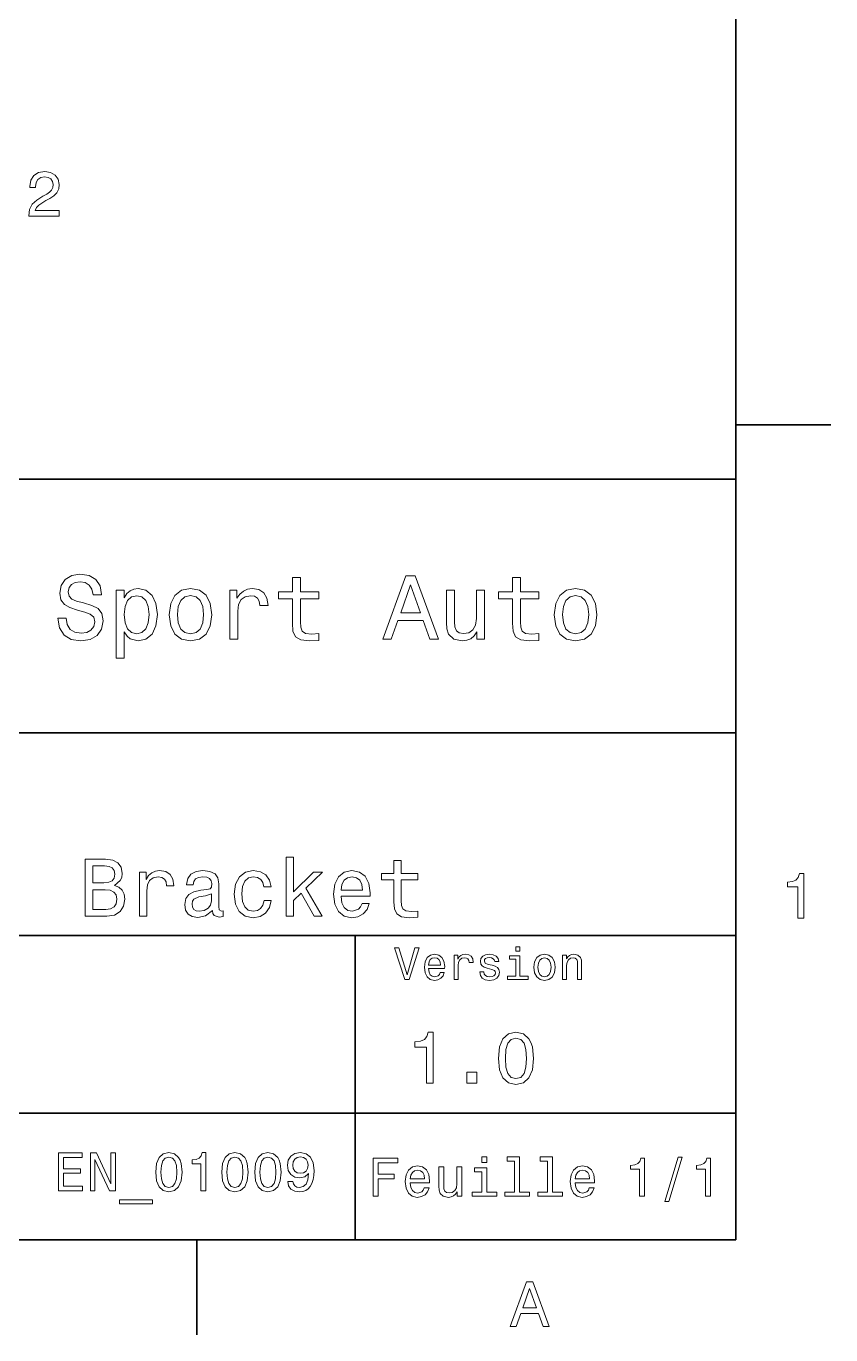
# Model space of a CAD drawing. Extents: x 0 to 420, y 0 to 297.
# Drawn here: x 354.1 to 417.5, y 2.5 to 105.7 of the extents above; entities that cross this region are included whole.
import ezdxf

# ---------------------------------------------------------------- set-up
doc = ezdxf.new("R2010")
doc.units = 0

msp = doc.modelspace()

# ---------------------------------------------------------------- linework, layer by layer
at = {"color": 7, "lineweight": 35}
for p, q in [((410, 10), (410, 287)), ((220, 70), (410, 70)), ((410, 70), (410, 10)), ((285, 50), (410, 50)), ((285, 34), (410, 34)), ((380, 10), (380, 34)), ((285, 20), (410, 20)), ((10, 10), (410, 10)), ((220, 10), (410, 10))]:
    msp.add_line(p, q, dxfattribs=at)
at = {"color": 7, "lineweight": 35, "ltscale": 0.1875}
for p, q in [((410, 74.300003), (417.5, 74.300003)), ((367.5, 10), (367.5, 2.5))]:
    msp.add_line(p, q, dxfattribs=at)
at = {"color": 7, "lineweight": 13}
for points in [[(354.263031, 90.766357), (356.66864, 90.766357), (356.66864, 91.200073), (354.767334, 91.200073), (354.87326, 91.437103), (355.05481, 91.633789), (355.614624, 91.991859), (355.91217, 92.143158), (356.244995, 92.360016), (356.482056, 92.612183), (356.618225, 92.909729), (356.66864, 93.247627), (356.582916, 93.671257), (356.345886, 94.004112), (355.982758, 94.215927), (355.513733, 94.291573), (355.029602, 94.205841), (354.661438, 93.968803), (354.424408, 93.590569), (354.343719, 93.091286), (354.343719, 93.020683), (354.802643, 93.020683), (354.802643, 93.061028), (354.848022, 93.403969), (354.984192, 93.656128), (355.20105, 93.817513), (355.488525, 93.872986), (355.781036, 93.822556), (355.997894, 93.696472), (356.139099, 93.499786), (356.189545, 93.25267), (356.154236, 93.020683), (356.058411, 92.823997), (355.897034, 92.652527), (355.67511, 92.501228), (355.377563, 92.339844), (354.883331, 92.027161), (354.53537, 91.694313), (354.328583, 91.290855), (354.263031, 90.781487)], [(357.20462, 59.030979), (356.549011, 59.030979), (356.693085, 58.267288), (357.053314, 57.70533), (357.608063, 57.366714), (358.357361, 57.244236), (359.099426, 57.359509), (359.654175, 57.67651), (360.007202, 58.17363), (360.136902, 58.82925), (360.028809, 59.420029), (359.726227, 59.801872), (359.236328, 60.054031), (358.580688, 60.241352), (358.018738, 60.378242), (357.651306, 60.536743), (357.442383, 60.767288), (357.377533, 61.127522), (357.442383, 61.451729), (357.6297, 61.696686), (357.917877, 61.862389), (358.314117, 61.920029), (358.71759, 61.84798), (359.034576, 61.653458), (359.24353, 61.32925), (359.344391, 60.889767), (360, 60.889767), (360, 60.904179), (359.884735, 61.581409), (359.546112, 62.085732), (359.01297, 62.402737), (358.292511, 62.510807), (357.644104, 62.402737), (357.139771, 62.100143), (356.815552, 61.631844), (356.700287, 61.026657), (356.793945, 60.486309), (357.067719, 60.118874), (357.5, 59.873917), (358.09079, 59.6866), (358.674347, 59.520893), (359.113831, 59.362389), (359.380402, 59.131844), (359.47406, 58.757202), (359.387604, 58.375359), (359.164276, 58.087173), (358.825653, 57.907059), (358.386169, 57.849422), (357.896271, 57.928673), (357.521606, 58.159222), (357.283875, 58.533859)], [(375.050415, 60.579971), (375.050415, 58.64193), (375.093658, 58.015129), (375.29538, 57.582851), (375.698853, 57.330688), (376.383301, 57.244236), (377.132568, 57.280258), (377.132568, 57.827808), (376.585022, 57.78458), (376.087891, 57.842216), (375.82132, 58.022331), (375.706055, 58.324928), (375.684448, 58.75), (375.684448, 60.579971), (377.132568, 60.579971), (377.132568, 61.120316), (375.684448, 61.120316), (375.684448, 62.251438), (375.050415, 62.251438), (375.050415, 61.120316), (373.955322, 61.120316), (373.955322, 60.579971)], [(382.175781, 57.381123), (382.838623, 57.381123), (383.364563, 58.850864), (385.360229, 58.850864), (385.886169, 57.381123), (386.563416, 57.381123), (384.733429, 62.388329), (383.998566, 62.388329)], [(392.399109, 60.579971), (392.399109, 58.64193), (392.442352, 58.015129), (392.644073, 57.582851), (393.047546, 57.330688), (393.731995, 57.244236), (394.481262, 57.280258), (394.481262, 57.827808), (393.933716, 57.78458), (393.436584, 57.842216), (393.170013, 58.022331), (393.054749, 58.324928), (393.033142, 58.75), (393.033142, 60.579971), (394.481262, 60.579971), (394.481262, 61.120316), (393.033142, 61.120316), (393.033142, 62.251438), (392.399109, 62.251438), (392.399109, 61.120316), (391.304016, 61.120316), (391.304016, 60.579971)], [(361.786743, 60.652016), (361.786743, 61.25), (361.15274, 61.25), (361.15274, 55.882565), (361.786743, 55.882565), (361.786743, 57.971901), (362.010101, 57.633286), (362.262268, 57.409943), (362.896271, 57.244236), (363.501465, 57.381123), (363.976959, 57.791786), (364.286743, 58.440201), (364.402039, 59.319164), (364.286743, 60.190922), (363.976959, 60.839336), (363.501465, 61.242794), (362.896271, 61.386887), (362.550446, 61.343658), (362.255066, 61.206772), (362.002899, 60.976223)], [(365.338623, 59.311958), (365.453888, 58.432995), (365.785309, 57.78458), (366.311249, 57.381123), (367.017303, 57.244236), (367.716125, 57.381123), (368.242065, 57.777374), (368.573486, 58.425793), (368.695984, 59.311958), (368.573486, 60.190922), (368.242065, 60.846542), (367.716125, 61.242794), (367.017303, 61.386887), (366.311249, 61.242794), (365.785309, 60.839336), (365.453888, 60.190922)], [(370.100861, 57.381123), (370.734863, 57.381123), (370.734863, 59.592937), (370.799713, 60.12608), (370.994232, 60.507923), (371.311249, 60.738472), (371.736328, 60.817722), (372.053314, 60.767288), (372.291077, 60.623199), (372.435181, 60.378242), (372.485596, 60.046829), (373.126801, 60.046829), (373.040344, 60.630402), (372.802612, 61.048271), (372.406342, 61.30043), (371.865997, 61.386887), (371.498566, 61.32925), (371.181549, 61.185158), (370.900574, 60.940201), (370.677246, 60.608788), (370.677246, 61.25), (370.100861, 61.25)], [(383.595093, 59.463257), (384.365997, 61.667866), (385.136902, 59.463257)], [(390.194519, 61.25), (389.560516, 61.25), (389.560516, 59.016571), (389.488464, 58.497837), (389.279541, 58.123196), (388.955322, 57.892651), (388.530243, 57.820602), (388.19165, 57.878242), (387.975494, 58.051151), (387.853027, 58.346542), (387.824219, 58.764408), (387.824219, 61.25), (387.190186, 61.25), (387.190186, 58.706772), (387.211792, 58.195244), (387.348694, 57.770172), (387.766571, 57.381123), (388.436584, 57.244236), (388.796814, 57.294666), (389.106628, 57.424351), (389.373199, 57.647694), (389.589325, 57.971901), (389.589325, 57.381123), (390.194519, 57.381123)], [(395.698853, 59.311958), (395.814117, 58.432995), (396.145508, 57.78458), (396.671448, 57.381123), (397.377502, 57.244236), (398.076355, 57.381123), (398.602295, 57.777374), (398.933716, 58.425793), (399.056183, 59.311958), (398.933716, 60.190922), (398.602295, 60.846542), (398.076355, 61.242794), (397.377502, 61.386887), (396.671448, 61.242794), (396.145508, 60.839336), (395.814117, 60.190922)], [(362.788208, 57.8134), (362.363129, 57.907059), (362.053314, 58.195244), (361.858795, 58.663544), (361.793945, 59.319164), (361.858795, 59.967579), (362.053314, 60.435879), (362.363129, 60.716858), (362.788208, 60.817722), (363.177246, 60.716858), (363.48703, 60.428673), (363.68158, 59.960373), (363.753601, 59.319164), (363.68158, 58.67075), (363.48703, 58.195244), (363.177246, 57.907059)], [(365.98703, 59.319164), (366.05188, 59.967579), (366.253601, 60.435879), (366.57782, 60.72406), (367.017303, 60.824928), (367.449585, 60.72406), (367.773773, 60.443081), (367.975525, 59.967579), (368.047546, 59.319164), (367.975525, 58.663544), (367.773773, 58.188038), (367.449585, 57.899853), (367.017303, 57.806194), (366.57782, 57.899853), (366.253601, 58.188038), (366.05188, 58.663544)], [(396.34726, 59.319164), (396.412109, 59.967579), (396.613831, 60.435879), (396.938019, 60.72406), (397.377502, 60.824928), (397.809784, 60.72406), (398.134003, 60.443081), (398.335724, 59.967579), (398.407776, 59.319164), (398.335724, 58.663544), (398.134003, 58.188038), (397.809784, 57.899853), (397.377502, 57.806194), (396.938019, 57.899853), (396.613831, 58.188038), (396.412109, 58.663544)], [(361.020874, 37.961815), (361.474792, 38.337894), (361.591492, 38.590778), (361.630402, 38.902016), (361.546112, 39.388329), (361.293213, 39.738472), (360.884705, 39.95245), (360.314117, 40.030258), (358.712524, 40.030258), (358.712524, 35.530258), (360.404907, 35.530258), (361.007935, 35.621037), (361.455322, 35.886887), (361.734131, 36.308357), (361.831421, 36.87896), (361.773041, 37.261528), (361.617432, 37.57925), (361.364563, 37.812679)], [(360.190918, 38.162823), (359.309082, 38.162823), (359.309082, 39.492073), (360.242798, 39.492073), (360.592926, 39.453171), (360.839325, 39.336452), (360.988464, 39.135445), (361.040344, 38.837173), (360.981995, 38.538902), (360.826355, 38.331409), (360.560516, 38.201729)], [(374.559784, 35.530258), (375.130402, 35.530258), (375.130402, 36.755764), (375.726929, 37.332851), (376.751434, 35.530258), (377.393372, 35.530258), (376.115997, 37.728386), (377.425781, 39.012245), (376.706055, 39.012245), (375.130402, 37.443081), (375.130402, 40.185879), (374.559784, 40.185879)], [(383.054016, 38.409222), (383.054016, 36.664986), (383.092926, 36.100864), (383.274475, 35.711815), (383.637604, 35.484871), (384.253601, 35.407059), (384.927948, 35.43948), (384.927948, 35.932274), (384.43515, 35.893372), (383.987732, 35.945244), (383.747833, 36.107349), (383.644104, 36.379681), (383.624634, 36.762245), (383.624634, 38.409222), (384.927948, 38.409222), (384.927948, 38.895531), (383.624634, 38.895531), (383.624634, 39.913544), (383.054016, 39.913544), (383.054016, 38.895531), (382.06842, 38.895531), (382.06842, 38.409222)], [(362.985596, 35.530258), (363.556183, 35.530258), (363.556183, 37.520893), (363.614563, 38.000721), (363.789612, 38.344379), (364.074921, 38.551872), (364.457489, 38.623199), (364.742798, 38.577808), (364.956757, 38.448124), (365.086456, 38.227665), (365.131836, 37.929394), (365.708923, 37.929394), (365.631104, 38.454609), (365.417145, 38.830692), (365.060516, 39.057636), (364.574219, 39.135445), (364.2435, 39.083572), (363.958191, 38.953888), (363.705322, 38.733429), (363.504333, 38.435158), (363.504333, 39.012245), (362.985596, 39.012245)], [(368.7435, 35.98415), (368.7435, 35.964695), (368.77594, 35.744236), (368.873199, 35.588615), (369.281677, 35.465416), (369.599426, 35.517288), (369.599426, 35.958214), (369.463257, 35.938759), (369.281677, 36.023052), (369.249268, 36.282421), (369.249268, 38.085014), (369.171448, 38.545387), (368.944519, 38.869595), (368.548981, 39.064121), (367.991333, 39.135445), (367.446686, 39.057636), (367.044678, 38.837173), (366.791779, 38.493515), (366.707489, 38.039623), (366.707489, 38.000721), (367.219727, 38.000721), (367.265137, 38.273052), (367.407776, 38.467579), (367.641205, 38.584293), (367.971893, 38.629681), (368.289612, 38.59726), (368.516571, 38.5), (368.65274, 38.331409), (368.69812, 38.09798), (368.67218, 37.825645), (368.56842, 37.68948), (368.309082, 37.624638), (367.822754, 37.572765), (367.265137, 37.456051), (366.869598, 37.248558), (366.636169, 36.924351), (366.564819, 36.444523), (366.629669, 36.016571), (366.830688, 35.698845), (367.154907, 35.497837), (367.602295, 35.426514), (368.205322, 35.562679)], [(372.796112, 37.858067), (373.360229, 37.858067), (373.2435, 38.376801), (372.964691, 38.785301), (372.530243, 39.038185), (371.966125, 39.135445), (371.343658, 39.005764), (370.8703, 38.642651), (370.572052, 38.052593), (370.468292, 37.261528), (370.565552, 36.476944), (370.85733, 35.893372), (371.317719, 35.530258), (371.946686, 35.407059), (372.504303, 35.504322), (372.938751, 35.776657), (373.23703, 36.204609), (373.366699, 36.775215), (372.822052, 36.775215), (372.724792, 36.412102), (372.543213, 36.139767), (372.283844, 35.97118), (371.966125, 35.919308), (371.570587, 36.003601), (371.285309, 36.262966), (371.110229, 36.684437), (371.05188, 37.280979), (371.110229, 37.864552), (371.291779, 38.286022), (371.583557, 38.545387), (371.966125, 38.636166), (372.303314, 38.577808), (372.556183, 38.428673), (372.724792, 38.182274)], [(378.884705, 37.105907), (381.167145, 37.105907), (381.173645, 37.371758), (381.069885, 38.117435), (380.784576, 38.675072), (380.330688, 39.012245), (379.727661, 39.135445), (379.137604, 39.005764), (378.683716, 38.642651), (378.391937, 38.052593), (378.288177, 37.274494), (378.385437, 36.476944), (378.677246, 35.893372), (379.124634, 35.530258), (379.708191, 35.407059), (380.213989, 35.491352), (380.628967, 35.711815), (380.933716, 36.061958), (381.108795, 36.528816), (380.544678, 36.528816), (380.427948, 36.269451), (380.259369, 36.074928), (379.779541, 35.919308), (379.409943, 35.990631), (379.131104, 36.217579), (378.949554, 36.587173), (378.884705, 37.086452)], [(378.884705, 37.585735), (378.956055, 38.033138), (379.131104, 38.363831), (379.396973, 38.564842), (379.747131, 38.636166), (380.090759, 38.564842), (380.356628, 38.363831), (380.518738, 38.033138), (380.577087, 37.585735)], [(414.909241, 35.366787), (415.368164, 35.366787), (415.368164, 38.892002), (415.025208, 38.892002), (414.934448, 38.584366), (414.752899, 38.377594), (414.475525, 38.256557), (414.092224, 38.216209), (414.092224, 37.858143), (414.909241, 37.858143)], [(360.333557, 36.068443), (359.309082, 36.068443), (359.309082, 37.618156), (360.275208, 37.618156), (360.683716, 37.572765), (360.975494, 37.4366), (361.150574, 37.203171), (361.208923, 36.865993), (361.150574, 36.509365), (360.988464, 36.262966), (360.716125, 36.113831)], [(368.67868, 36.749279), (368.600861, 36.412102), (368.393372, 36.152737), (368.082123, 35.98415), (367.699554, 35.925793), (367.453156, 35.958214), (367.278076, 36.061958), (367.167847, 36.243515), (367.135437, 36.496395), (367.161377, 36.723343), (367.265137, 36.885445), (367.680115, 37.067001), (368.205322, 37.14481), (368.67868, 37.30043)], [(392.992798, 33.117435), (392.657776, 33.117435), (392.657776, 32.757202), (392.992798, 32.757202)], [(384.71109, 33.03458), (384.08429, 30.905619), (383.439484, 33.03458), (383.09726, 33.03458), (383.904175, 30.530979), (384.264404, 30.530979), (385.053314, 33.03458)], [(385.784576, 31.40634), (387.052582, 31.40634), (387.056183, 31.554033), (386.998566, 31.9683), (386.840057, 32.278099), (386.587891, 32.465416), (386.252869, 32.533859), (385.925079, 32.461815), (385.672913, 32.260086), (385.510803, 31.932276), (385.453156, 31.5), (385.507202, 31.056915), (385.669312, 30.732708), (385.917877, 30.530979), (386.242065, 30.462536), (386.523041, 30.509365), (386.753601, 30.631844), (386.922913, 30.826368), (387.020172, 31.085733), (386.706787, 31.085733), (386.641937, 30.941643), (386.548279, 30.833572), (386.281708, 30.747118), (386.076355, 30.786743), (385.921478, 30.912823), (385.820618, 31.118155), (385.784576, 31.395533)], [(385.784576, 31.672911), (385.824219, 31.921469), (385.921478, 32.105186), (386.069153, 32.216858), (386.263702, 32.256485), (386.45462, 32.216858), (386.602295, 32.105186), (386.692352, 31.921469), (386.724792, 31.672911)], [(387.794678, 30.530979), (388.111664, 30.530979), (388.111664, 31.636887), (388.144104, 31.903458), (388.241364, 32.094379), (388.399841, 32.209652), (388.612396, 32.249279), (388.770905, 32.224064), (388.889771, 32.152016), (388.961823, 32.029537), (388.98703, 31.863832), (389.307648, 31.863832), (389.264404, 32.155621), (389.145538, 32.364552), (388.947418, 32.490635), (388.677246, 32.533859), (388.49353, 32.505043), (388.335022, 32.432995), (388.194519, 32.310516), (388.082855, 32.144814), (388.082855, 32.465416), (387.794678, 32.465416)], [(390.791779, 31.658501), (390.485596, 31.730547), (390.258636, 31.8134), (390.182983, 31.982708), (390.20462, 32.101585), (390.280273, 32.188038), (390.40274, 32.242073), (390.579254, 32.263687), (390.748566, 32.242073), (390.881836, 32.177231), (390.968292, 32.079971), (391.004333, 31.950287), (391.314117, 31.950287), (391.314117, 31.957493), (391.260101, 32.191643), (391.112396, 32.375359), (390.881836, 32.490635), (390.579254, 32.533859), (390.273041, 32.490635), (390.049713, 32.371758), (389.90921, 32.195244), (389.865997, 31.971901), (389.898407, 31.755764), (389.999268, 31.604465), (390.164978, 31.496397), (390.406342, 31.420748), (390.759369, 31.334293), (390.975494, 31.244236), (391.033142, 31.17219), (391.054749, 31.064121), (391.022339, 30.930836), (390.935883, 30.829971), (390.79538, 30.765129), (390.608063, 30.743515), (390.409943, 30.765129), (390.265839, 30.840778), (390.168579, 30.963255), (390.128967, 31.132565), (389.822754, 31.132565), (389.873199, 30.844379), (390.020905, 30.635447), (390.255035, 30.509365), (390.579254, 30.462536), (390.917877, 30.509365), (391.166412, 30.635447), (391.317719, 30.837175), (391.371765, 31.100143), (391.332123, 31.327089), (391.220459, 31.481987), (391.036743, 31.582851)], [(392.981995, 30.79755), (392.981995, 32.400574), (392.167877, 32.400574), (392.167877, 32.130402), (392.664978, 32.130402), (392.664978, 30.79755), (392.016571, 30.79755), (392.016571, 30.530979), (393.637604, 30.530979), (393.637604, 30.79755)], [(394.087891, 31.496397), (394.145538, 31.056915), (394.311249, 30.732708), (394.574219, 30.530979), (394.927246, 30.462536), (395.276672, 30.530979), (395.539612, 30.729107), (395.705322, 31.053314), (395.766571, 31.496397), (395.705322, 31.935879), (395.539612, 32.263687), (395.276672, 32.461815), (394.927246, 32.533859), (394.574219, 32.461815), (394.311249, 32.260086), (394.145538, 31.935879)], [(394.412109, 31.5), (394.444519, 31.824207), (394.54538, 32.058357), (394.707489, 32.20245), (394.927246, 32.25288), (395.143372, 32.20245), (395.305481, 32.061958), (395.406342, 31.824207), (395.442352, 31.5), (395.406342, 31.17219), (395.305481, 30.934437), (395.143372, 30.790344), (394.927246, 30.743515), (394.707489, 30.790344), (394.54538, 30.934437), (394.444519, 31.17219)], [(396.350159, 30.530979), (396.667145, 30.530979), (396.667145, 31.647694), (396.699554, 31.903458), (396.804047, 32.090778), (396.966125, 32.206051), (397.182281, 32.249279), (397.355194, 32.213257), (397.463257, 32.115993), (397.517303, 31.95389), (397.535309, 31.737751), (397.535309, 30.530979), (397.852295, 30.530979), (397.852295, 31.802593), (397.837891, 32.058357), (397.773041, 32.270893), (397.560516, 32.465416), (397.229095, 32.533859), (397.04538, 32.508644), (396.890503, 32.440201), (396.757202, 32.324928), (396.65274, 32.170029), (396.65274, 32.465416), (396.350159, 32.465416)], [(385.631134, 22.360231), (386.155609, 22.360231), (386.155609, 26.38905), (385.763702, 26.38905), (385.659943, 26.037464), (385.452454, 25.801153), (385.135437, 25.662825), (384.697418, 25.616714), (384.697418, 25.207493), (385.631134, 25.207493)], [(391.285309, 24.314121), (391.371765, 23.409224), (391.642639, 22.763689), (392.074921, 22.371759), (392.674347, 22.244957), (393.268005, 22.371759), (393.700287, 22.763689), (393.965424, 23.409224), (394.057648, 24.314121), (393.965424, 25.213257), (393.855896, 25.570606), (393.700287, 25.864553), (393.268005, 26.256485), (392.674347, 26.38905), (392.074921, 26.256485), (391.642639, 25.858791), (391.371765, 25.213257)], [(391.838623, 24.314121), (391.884735, 25.011528), (392.028809, 25.51297), (392.288177, 25.806917), (392.674347, 25.910664), (393.054749, 25.806917), (393.314117, 25.51297), (393.458221, 25.011528), (393.504333, 24.314121), (393.458221, 23.610952), (393.314117, 23.10951), (393.054749, 22.815563), (392.674347, 22.717581), (392.288177, 22.815563), (392.028809, 23.10951), (391.884735, 23.610952)], [(388.806915, 22.360231), (389.602295, 22.360231), (389.602295, 23.219021), (388.806915, 23.219021)], [(356.594849, 13.866207), (358.496857, 13.866207), (358.496857, 14.22932), (356.992554, 14.22932), (356.992554, 15.24517), (358.332611, 15.24517), (358.332611, 15.603959), (356.992554, 15.603959), (356.992554, 16.503096), (358.46228, 16.503096), (358.46228, 16.866207), (356.594849, 16.866207)], [(359.119354, 13.866207), (359.478149, 13.866207), (359.478149, 16.325861), (360.627991, 13.866207), (361.090515, 13.866207), (361.090515, 16.866207), (360.727417, 16.866207), (360.727417, 14.406553), (359.590515, 16.866207), (359.119354, 16.866207)], [(364.267761, 15.331625), (364.332611, 14.65295), (364.535767, 14.1688), (364.859985, 13.874852), (365.30954, 13.779752), (365.754791, 13.874852), (366.07901, 14.1688), (366.277832, 14.65295), (366.347015, 15.331625), (366.277832, 16.005978), (366.195709, 16.273989), (366.07901, 16.49445), (365.754791, 16.788397), (365.30954, 16.887821), (364.859985, 16.788397), (364.535767, 16.490128), (364.332611, 16.005978)], [(364.682739, 15.331625), (364.717316, 15.85468), (364.825409, 16.230761), (365.019928, 16.451221), (365.30954, 16.529032), (365.594849, 16.451221), (365.789368, 16.230761), (365.89743, 15.85468), (365.932037, 15.331625), (365.89743, 14.804248), (365.789368, 14.428166), (365.594849, 14.207705), (365.30954, 14.134218), (365.019928, 14.207705), (364.825409, 14.428166), (364.717316, 14.804248)], [(367.834045, 13.866207), (368.227417, 13.866207), (368.227417, 16.887821), (367.933472, 16.887821), (367.855652, 16.624132), (367.700043, 16.446899), (367.46228, 16.343153), (367.133759, 16.308571), (367.133759, 16.001654), (367.834045, 16.001654)], [(369.472382, 15.331625), (369.537201, 14.65295), (369.740387, 14.1688), (370.064575, 13.874852), (370.51416, 13.779752), (370.959412, 13.874852), (371.2836, 14.1688), (371.482452, 14.65295), (371.551636, 15.331625), (371.482452, 16.005978), (371.40033, 16.273989), (371.2836, 16.49445), (370.959412, 16.788397), (370.51416, 16.887821), (370.064575, 16.788397), (369.740387, 16.490128), (369.537201, 16.005978)], [(369.88736, 15.331625), (369.921936, 15.85468), (370.029999, 16.230761), (370.224518, 16.451221), (370.51416, 16.529032), (370.799469, 16.451221), (370.993988, 16.230761), (371.102051, 15.85468), (371.136627, 15.331625), (371.102051, 14.804248), (370.993988, 14.428166), (370.799469, 14.207705), (370.51416, 14.134218), (370.224518, 14.207705), (370.029999, 14.428166), (369.921936, 14.804248)], [(372.074677, 15.331625), (372.139526, 14.65295), (372.342682, 14.1688), (372.666901, 13.874852), (373.116455, 13.779752), (373.561707, 13.874852), (373.885925, 14.1688), (374.084778, 14.65295), (374.153931, 15.331625), (374.084778, 16.005978), (374.002625, 16.273989), (373.885925, 16.49445), (373.561707, 16.788397), (373.116455, 16.887821), (372.666901, 16.788397), (372.342682, 16.490128), (372.139526, 16.005978)], [(372.489655, 15.331625), (372.524231, 15.85468), (372.632324, 16.230761), (372.826843, 16.451221), (373.116455, 16.529032), (373.401764, 16.451221), (373.596283, 16.230761), (373.704346, 15.85468), (373.738953, 15.331625), (373.704346, 14.804248), (373.596283, 14.428166), (373.401764, 14.207705), (373.116455, 14.134218), (372.826843, 14.207705), (372.632324, 14.428166), (372.524231, 14.804248)], [(374.681305, 14.609723), (374.746155, 14.268225), (374.932037, 14.004536), (375.225983, 13.840271), (375.615021, 13.779752), (375.870056, 13.810011), (376.099182, 13.887821), (376.293701, 14.021827), (376.457947, 14.212029), (376.587646, 14.44978), (376.682739, 14.743729), (376.738953, 15.080905), (376.760559, 15.469954), (376.687073, 16.079464), (376.47525, 16.524708), (376.138062, 16.792721), (375.675537, 16.887821), (375.251923, 16.810011), (374.932037, 16.602518), (374.724548, 16.282635), (374.655365, 15.880616), (374.724548, 15.465631), (374.927704, 15.150069), (375.230286, 14.951221), (375.615021, 14.88638), (376.021362, 14.968513), (376.328278, 15.219234), (376.259125, 14.739406), (376.120789, 14.397907), (375.908966, 14.194737), (375.619354, 14.129896), (375.394562, 14.160155), (375.230286, 14.255256), (375.122223, 14.406553), (375.07901, 14.609723)], [(375.074677, 15.884939), (375.11792, 16.15295), (375.238953, 16.364767), (375.429138, 16.498772), (375.675537, 16.546322), (375.930573, 16.498772), (376.125122, 16.364767), (376.246155, 16.157274), (376.293701, 15.889262), (376.246155, 15.616928), (376.125122, 15.413757), (375.92627, 15.288398), (375.662567, 15.24517), (375.424805, 15.288398), (375.238953, 15.413757), (375.11792, 15.612605)], [(390.389038, 16.532421), (389.98703, 16.532421), (389.98703, 16.100145), (390.389038, 16.100145)], [(392.572052, 16.212536), (392.572052, 13.748559), (391.789612, 13.748559), (391.789612, 13.428675), (393.73056, 13.428675), (393.73056, 13.748559), (392.952454, 13.748559), (392.952454, 16.532421), (391.975494, 16.532421), (391.975494, 16.212536)], [(395.174347, 16.212536), (395.174347, 13.748559), (394.391937, 13.748559), (394.391937, 13.428675), (396.332855, 13.428675), (396.332855, 13.748559), (395.554749, 13.748559), (395.554749, 16.532421), (394.57782, 16.532421), (394.57782, 16.212536)], [(381.414978, 13.428675), (381.817017, 13.428675), (381.817017, 14.807637), (383.079254, 14.807637), (383.079254, 15.166427), (381.817017, 15.166427), (381.817017, 16.065563), (383.368866, 16.065563), (383.368866, 16.428675), (381.414978, 16.428675)], [(384.341492, 14.479107), (385.863098, 14.479107), (385.867432, 14.656341), (385.798279, 15.153459), (385.608063, 15.525217), (385.305481, 15.75), (384.903473, 15.832133), (384.510101, 15.745678), (384.207489, 15.503603), (384.01297, 15.110231), (383.943817, 14.591499), (384.008636, 14.059798), (384.203156, 13.67075), (384.501434, 13.428675), (384.890503, 13.346542), (385.227661, 13.402739), (385.504333, 13.549712), (385.707489, 13.783141), (385.824219, 14.09438), (385.44812, 14.09438), (385.370331, 13.92147), (385.257935, 13.791787), (384.938049, 13.688041), (384.69165, 13.735591), (384.505768, 13.886888), (384.384735, 14.133286), (384.341492, 14.466139)], [(384.341492, 14.798992), (384.389038, 15.097262), (384.505768, 15.317724), (384.682983, 15.45173), (384.916412, 15.49928), (385.145538, 15.45173), (385.322754, 15.317724), (385.430847, 15.097262), (385.469727, 14.798992)], [(388.400574, 15.75), (388.020172, 15.75), (388.020172, 14.409943), (387.976959, 14.098703), (387.851593, 13.873919), (387.657074, 13.735591), (387.402008, 13.692364), (387.198853, 13.726946), (387.069153, 13.830692), (386.995667, 14.007925), (386.978394, 14.258646), (386.978394, 15.75), (386.597992, 15.75), (386.597992, 14.224064), (386.610962, 13.917148), (386.693085, 13.662104), (386.943817, 13.428675), (387.345825, 13.346542), (387.561951, 13.376801), (387.747833, 13.454611), (387.907776, 13.588617), (388.037476, 13.783141), (388.037476, 13.428675), (388.400574, 13.428675)], [(390.376068, 13.748559), (390.376068, 15.672191), (389.399139, 15.672191), (389.399139, 15.347983), (389.995667, 15.347983), (389.995667, 13.748559), (389.21759, 13.748559), (389.21759, 13.428675), (391.162811, 13.428675), (391.162811, 13.748559)], [(397.353027, 14.479107), (398.874634, 14.479107), (398.878967, 14.656341), (398.809814, 15.153459), (398.619598, 15.525217), (398.317017, 15.75), (397.914978, 15.832133), (397.521606, 15.745678), (397.219025, 15.503603), (397.024506, 15.110231), (396.955322, 14.591499), (397.020172, 14.059798), (397.214691, 13.67075), (397.51297, 13.428675), (397.902008, 13.346542), (398.239197, 13.402739), (398.515839, 13.549712), (398.719025, 13.783141), (398.835724, 14.09438), (398.459656, 14.09438), (398.381836, 13.92147), (398.26944, 13.791787), (397.949554, 13.688041), (397.703186, 13.735591), (397.517303, 13.886888), (397.39624, 14.133286), (397.353027, 14.466139)], [(397.353027, 14.798992), (397.400574, 15.097262), (397.517303, 15.317724), (397.694519, 15.45173), (397.927948, 15.49928), (398.157074, 15.45173), (398.33429, 15.317724), (398.442352, 15.097262), (398.481262, 14.798992)], [(402.416443, 13.428675), (402.809814, 13.428675), (402.809814, 16.450289), (402.515839, 16.450289), (402.438049, 16.1866), (402.28241, 16.009367), (402.044678, 15.905621), (401.716125, 15.871038), (401.716125, 15.564121), (402.416443, 15.564121)], [(404.42218, 13.026657), (404.720459, 13.026657), (405.766571, 16.510807), (405.463989, 16.510807)], [(407.621033, 13.428675), (408.014404, 13.428675), (408.014404, 16.450289), (407.720459, 16.450289), (407.642639, 16.1866), (407.48703, 16.009367), (407.249268, 15.905621), (406.920746, 15.871038), (406.920746, 15.564121), (407.621033, 15.564121)], [(361.406097, 13.148628), (361.406097, 12.846034), (364.008392, 12.846034), (364.008392, 13.148628)], [(392.216858, 3.166787), (392.680847, 3.166787), (393.049011, 4.195605), (394.445984, 4.195605), (394.814117, 3.166787), (395.288177, 3.166787), (394.007202, 6.67183), (393.492798, 6.67183)], [(393.210388, 4.624279), (393.75, 6.167507), (394.289642, 4.624279)]]:
    msp.add_lwpolyline(points, close=True, dxfattribs=at)

doc.saveas('drawing.dxf')
